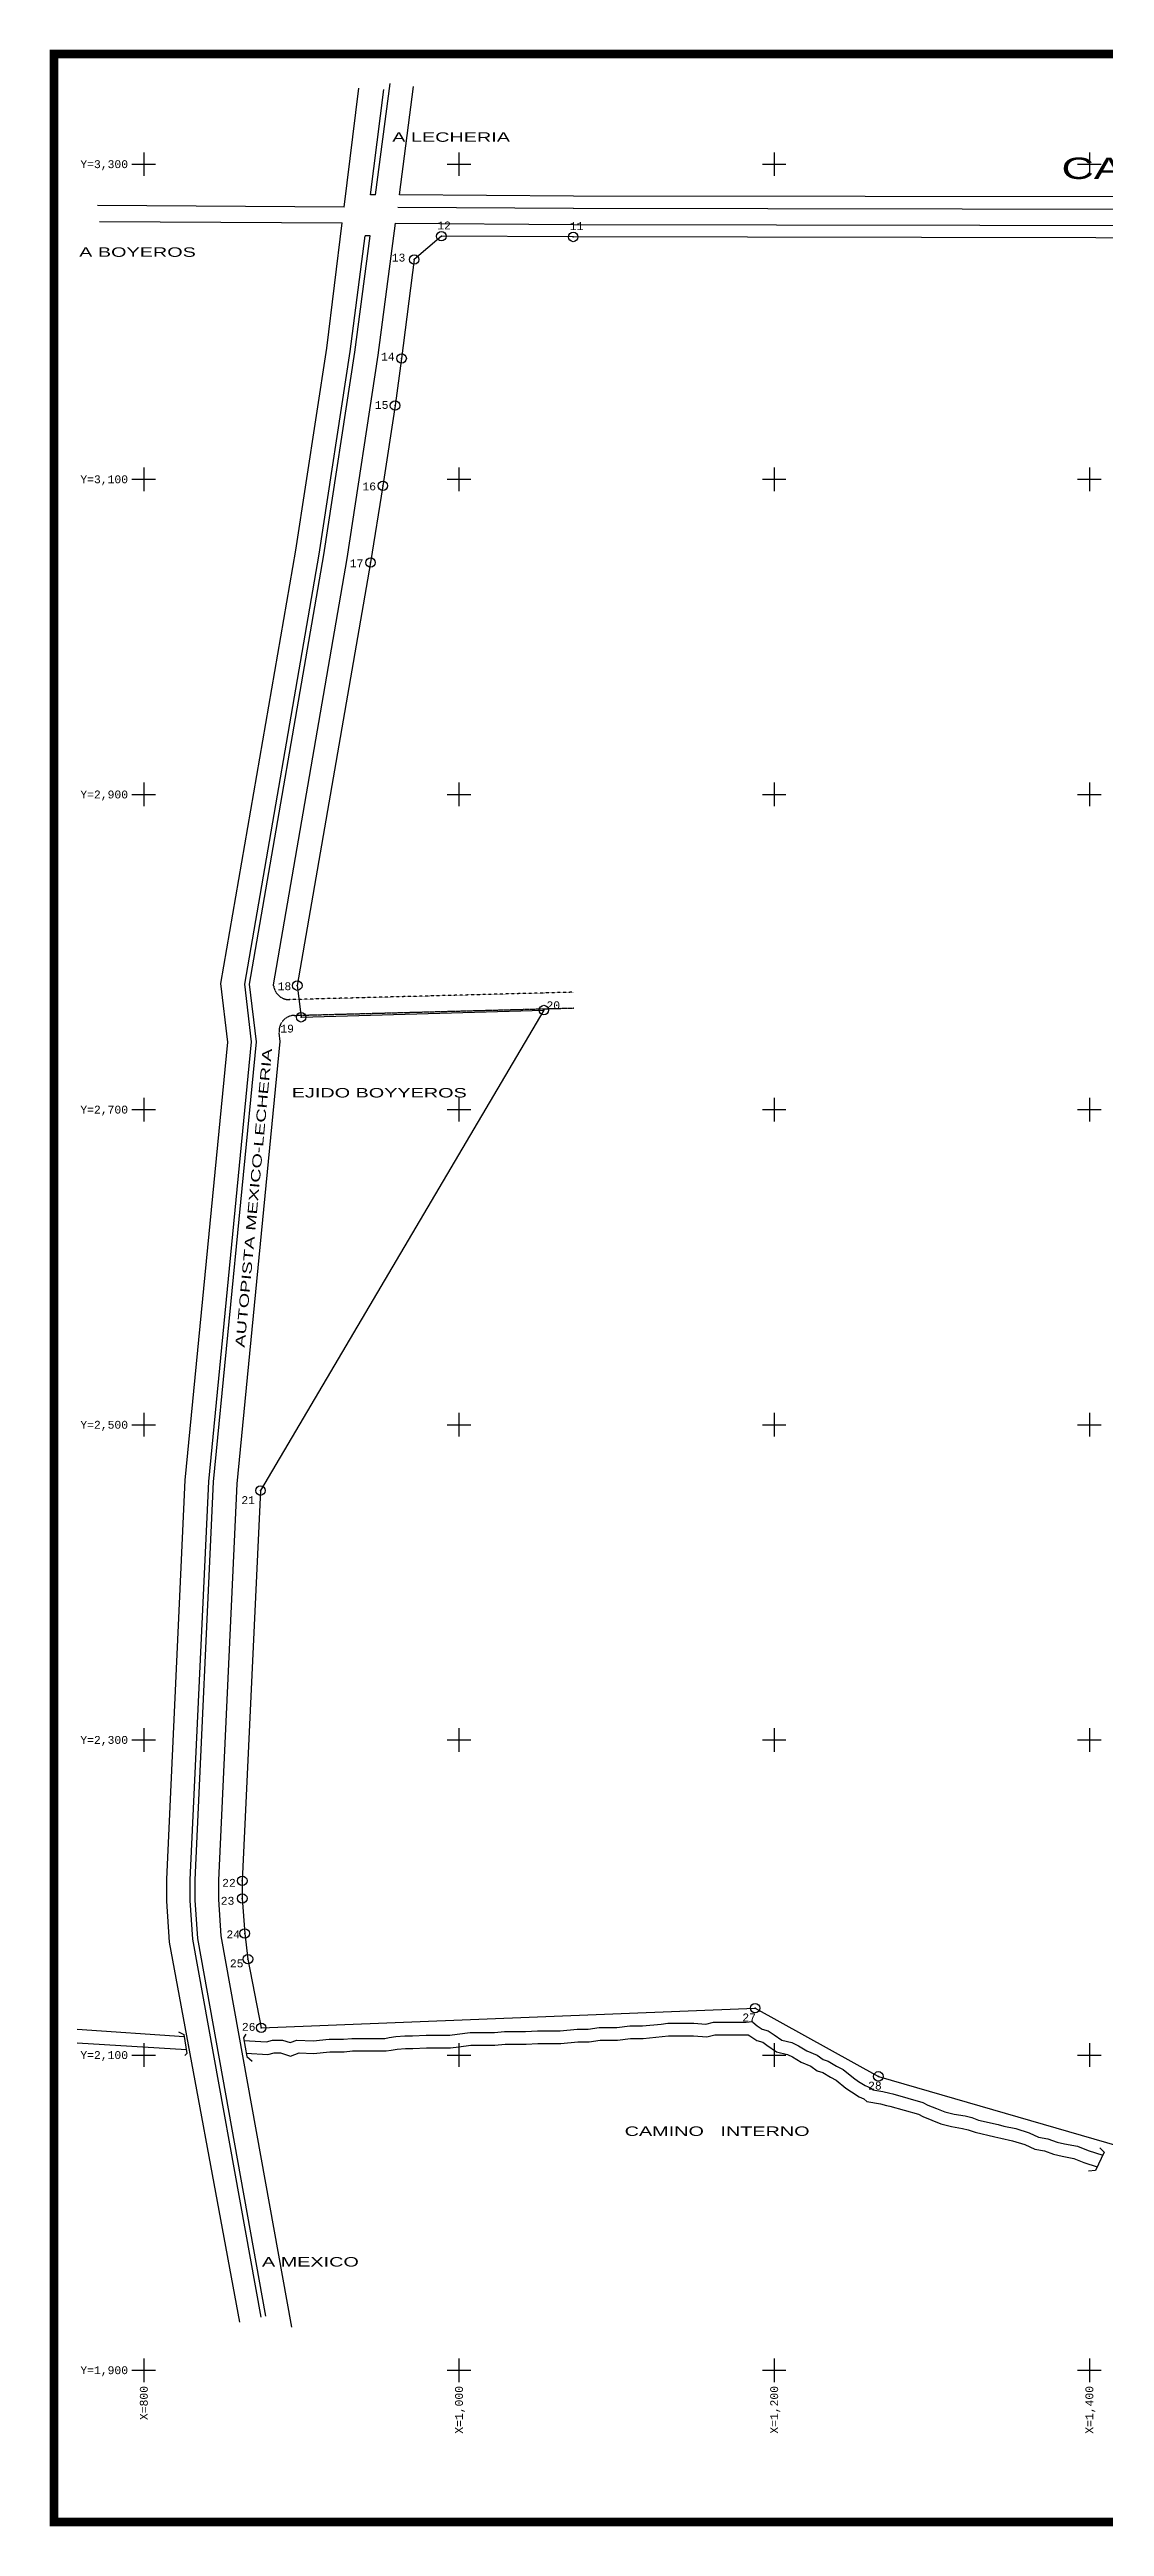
# Model space of a CAD drawing. Header units: millimetres. Extents: x 740 to 5908, y 1492 to 3373.
# Drawn here: x 740 to 1410, y 1801 to 3373 of the extents above; entities that cross this region are included whole.
import ezdxf
from ezdxf.enums import TextEntityAlignment as Align

# ---------------------------------------------------------------- set-up
doc = ezdxf.new("R2010")
doc.units = ezdxf.units.MM
doc.header["$PDMODE"] = 32
doc.header["$PDSIZE"] = 6
doc.linetypes.add('OCULTA1', pattern=[0.15, 0.1, -0.05])
doc.linetypes.add('OCULTA2', pattern=[0.3, 0.2, -0.1])
for name, color, linetype in [('CVL_PUNTO', 7, 'Continuous'), ('CVL_PUNTO_NUM', 7, 'Continuous'), ('CVL_RET', 7, 'Continuous'), ('CVL_RET_TX', 7, 'Continuous')]:
    doc.layers.add(name, color=color, linetype=linetype)
doc.styles.add('MONOTXT4', font='MONOTXT4.shx')
doc.styles.add('TEXTOS', font='arial.ttf', dxfattribs={"width": 1.5})

msp = doc.modelspace()

# ---------------------------------------------------------------- linework, layer by layer
for p, q in [((927.2, 3272.7), (770.7, 3273.8)), ((947, 3280.6), (943.8, 3280.6)), ((1072.6, 3271.8), (961.1, 3272.5)), ((1072.6, 3279.8), (962.2, 3280.5)), ((1846.4, 3270.5), (1072.5, 3271.8)), ((1846.5, 3278.5), (1072.6, 3279.8))]:
    msp.add_line(p, q)
at = {"const_width": 5.5}
msp.add_lwpolyline([(742.9, 1803.6), (742.9, 3370), (2678.9, 3370), (2678.9, 1803.6)], close=True, dxfattribs=at)
msp.add_lwpolyline([(1846.4, 3252.5), (1072.5, 3253.8), (988.8, 3254.3), (971.6, 3239.5), (963.6, 3176.7), (959.4, 3146.8), (951.7, 3095.9), (943.9, 3047.2), (897.4, 2778.7), (899.8, 2758.6), (1053.9, 2763.2), (874, 2458.2), (862.5, 2210.6), (862.5, 2199.4), (864, 2177.2), (866.1, 2160.9), (874.5, 2117.3), (1187.9, 2129.8), (1266.1, 2086.5), (1419, 2042.1)])
at = {"layer": 'CVL_PUNTO', "color": 2}
for p in [(988.8, 3254.3), (988.8, 3254.3), (1072.5, 3253.8), (1072.5, 3253.8), (971.6, 3239.5), (971.6, 3239.5), (963.6, 3176.7), (963.6, 3176.7), (959.4, 3146.8), (959.4, 3146.8), (951.7, 3095.9), (951.7, 3095.9), (943.9, 3047.2), (943.9, 3047.2), (897.4, 2778.7), (897.4, 2778.7), (899.8, 2758.6), (899.8, 2758.6), (1053.9, 2763.2), (1053.9, 2763.2), (874, 2458.2), (874, 2458.2), (862.5, 2210.6), (862.5, 2210.6), (862.5, 2199.4), (862.5, 2199.4), (864, 2177.2), (864, 2177.2), (866.1, 2160.9), (866.1, 2160.9), (1187.9, 2129.8), (1187.9, 2129.8), (874.5, 2117.3), (874.5, 2117.3), (1266.1, 2086.5), (1266.1, 2086.5)]:
    msp.add_point(p, dxfattribs=at)
at = {"layer": 'CVL_RET'}
for p, q in [((962.2, 3280.5), (971.2, 3349.3)), ((943.6, 3254.6), (940.4, 3254.6)), ((948.7, 3178.7), (959.8, 3262.5)), ((929.1, 3049.7), (948.7, 3178.7)), ((882.3, 2779.1), (929.1, 3049.7)), ((882.3, 2778.6), (882.3, 2779.1)), ((859.2, 2462.6), (886.5, 2743.2)), ((886.5, 2743.2), (885.8, 2748.7)), ((847.5, 2210.9), (859.2, 2462.6)), ((847.5, 2198.8), (847.5, 2210.9)), ((849.1, 2175.7), (847.5, 2198.8)), ((894, 1927.4), (849.1, 2175.7))]:
    msp.add_line(p, q, dxfattribs=at)
at = {"layer": 'CVL_RET', "color": 8, "linetype": 'Continuous'}
for p, q in [((800, 3307.5), (800, 3292.5)), ((1000, 3307.5), (1000, 3292.5)), ((1200, 3307.5), (1200, 3292.5)), ((1400, 3307.5), (1400, 3292.5)), ((792.5, 3300), (807.5, 3300)), ((992.5, 3300), (1007.5, 3300)), ((1192.5, 3300), (1207.5, 3300)), ((1392.5, 3300), (1407.5, 3300)), ((792.5, 3100), (807.5, 3100)), ((792.5, 3100), (807.5, 3100)), ((800, 3107.5), (800, 3092.5)), ((800, 3107.5), (800, 3092.5)), ((992.5, 3100), (1007.5, 3100)), ((992.5, 3100), (1007.5, 3100)), ((1000, 3107.5), (1000, 3092.5)), ((1000, 3107.5), (1000, 3092.5)), ((1192.5, 3100), (1207.5, 3100)), ((1192.5, 3100), (1207.5, 3100)), ((1200, 3107.5), (1200, 3092.5)), ((1200, 3107.5), (1200, 3092.5)), ((1392.5, 3100), (1407.5, 3100)), ((1392.5, 3100), (1407.5, 3100)), ((1400, 3107.5), (1400, 3092.5)), ((1400, 3107.5), (1400, 3092.5)), ((792.5, 2900), (807.5, 2900)), ((792.5, 2900), (807.5, 2900)), ((800, 2907.5), (800, 2892.5)), ((800, 2907.5), (800, 2892.5)), ((992.5, 2900), (1007.5, 2900)), ((992.5, 2900), (1007.5, 2900)), ((1000, 2907.5), (1000, 2892.5)), ((1000, 2907.5), (1000, 2892.5)), ((1192.5, 2900), (1207.5, 2900)), ((1192.5, 2900), (1207.5, 2900)), ((1200, 2907.5), (1200, 2892.5)), ((1200, 2907.5), (1200, 2892.5)), ((1392.5, 2900), (1407.5, 2900)), ((1392.5, 2900), (1407.5, 2900)), ((1400, 2907.5), (1400, 2892.5)), ((1400, 2907.5), (1400, 2892.5)), ((800, 2707.5), (800, 2692.5)), ((800, 2707.5), (800, 2692.5)), ((1000, 2707.5), (1000, 2692.5)), ((1000, 2707.5), (1000, 2692.5)), ((1200, 2707.5), (1200, 2692.5)), ((1200, 2707.5), (1200, 2692.5)), ((1400, 2707.5), (1400, 2692.5)), ((1400, 2707.5), (1400, 2692.5)), ((792.5, 2700), (807.5, 2700)), ((792.5, 2700), (807.5, 2700)), ((992.5, 2700), (1007.5, 2700)), ((992.5, 2700), (1007.5, 2700)), ((1192.5, 2700), (1207.5, 2700)), ((1192.5, 2700), (1207.5, 2700)), ((1392.5, 2700), (1407.5, 2700)), ((1392.5, 2700), (1407.5, 2700)), ((792.5, 2500), (807.5, 2500)), ((792.5, 2500), (807.5, 2500)), ((800, 2507.5), (800, 2492.5)), ((800, 2507.5), (800, 2492.5)), ((992.5, 2500), (1007.5, 2500)), ((992.5, 2500), (1007.5, 2500)), ((1000, 2507.5), (1000, 2492.5)), ((1000, 2507.5), (1000, 2492.5)), ((1192.5, 2500), (1207.5, 2500)), ((1192.5, 2500), (1207.5, 2500)), ((1200, 2507.5), (1200, 2492.5)), ((1200, 2507.5), (1200, 2492.5)), ((1392.5, 2500), (1407.5, 2500)), ((1392.5, 2500), (1407.5, 2500)), ((1400, 2507.5), (1400, 2492.5)), ((1400, 2507.5), (1400, 2492.5)), ((792.5, 2300), (807.5, 2300)), ((792.5, 2300), (807.5, 2300)), ((800, 2307.5), (800, 2292.5)), ((800, 2307.5), (800, 2292.5)), ((992.5, 2300), (1007.5, 2300)), ((992.5, 2300), (1007.5, 2300)), ((1000, 2307.5), (1000, 2292.5)), ((1000, 2307.5), (1000, 2292.5)), ((1192.5, 2300), (1207.5, 2300)), ((1192.5, 2300), (1207.5, 2300)), ((1200, 2307.5), (1200, 2292.5)), ((1200, 2307.5), (1200, 2292.5)), ((1392.5, 2300), (1407.5, 2300)), ((1392.5, 2300), (1407.5, 2300)), ((1400, 2307.5), (1400, 2292.5)), ((1400, 2307.5), (1400, 2292.5)), ((800, 2107.5), (800, 2092.5)), ((800, 2107.5), (800, 2092.5)), ((1000, 2107.5), (1000, 2092.5)), ((1000, 2107.5), (1000, 2092.5)), ((1200, 2107.5), (1200, 2092.5)), ((1200, 2107.5), (1200, 2092.5)), ((1400, 2107.5), (1400, 2092.5)), ((1400, 2107.5), (1400, 2092.5)), ((792.5, 2100), (807.5, 2100)), ((792.5, 2100), (807.5, 2100)), ((992.5, 2100), (1007.5, 2100)), ((992.5, 2100), (1007.5, 2100)), ((1192.5, 2100), (1207.5, 2100)), ((1192.5, 2100), (1207.5, 2100)), ((1392.5, 2100), (1407.5, 2100)), ((1392.5, 2100), (1407.5, 2100)), ((800, 1907.5), (800, 1892.5)), ((800, 1907.5), (800, 1892.5)), ((1000, 1907.5), (1000, 1892.5)), ((1000, 1907.5), (1000, 1892.5)), ((1200, 1907.5), (1200, 1892.5)), ((1200, 1907.5), (1200, 1892.5)), ((1400, 1907.5), (1400, 1892.5)), ((1400, 1907.5), (1400, 1892.5)), ((792.5, 1900), (807.5, 1900)), ((792.5, 1900), (807.5, 1900)), ((992.5, 1900), (1007.5, 1900)), ((992.5, 1900), (1007.5, 1900)), ((1192.5, 1900), (1207.5, 1900)), ((1192.5, 1900), (1207.5, 1900)), ((1392.5, 1900), (1407.5, 1900)), ((1392.5, 1900), (1407.5, 1900))]:
    msp.add_line(p, q, dxfattribs=at)
at = {"layer": 'CVL_RET', "linetype": 'OCULTA1'}
msp.add_line((1072.7, 2774.5), (892.5, 2769.8), dxfattribs=at)
at = {"layer": 'CVL_RET', "linetype": 'OCULTA2'}
msp.add_line((895.5, 2759.8), (1072.9, 2764.5), dxfattribs=at)
at = {"layer": 'CVL_RET'}
for points in [[(927.2, 3272.7), (936.5, 3348.3)], [(947, 3280.6), (956.3, 3351.3)], [(943.8, 3280.6), (952.4, 3347.3)], [(771.9, 3263.7), (925.9, 3262.8)], [(861, 1930.5), (816.3, 2171.7), (814.5, 2197.7), (814.5, 2211.7), (826.3, 2464.9), (853.3, 2742.9), (848.9, 2780.1), (896.5, 3055), (916.1, 3183.3), (925.9, 3262.8)], [(874.4, 1933.6), (831.2, 2173.5), (829.5, 2198.2), (829.5, 2211.3), (841.3, 2463.9), (868.4, 2743), (864.1, 2779.6), (911.3, 3052.6), (930.9, 3181.2), (940.4, 3254.6)], [(877.5, 1934.4), (834.2, 2173.9), (832.5, 2198.3), (832.5, 2211.3), (844.3, 2463.7), (871.4, 2743.1), (867.1, 2779.6), (914.3, 3052.1), (933.9, 3180.8), (943.6, 3254.6)], [(757.8, 2116.4), (825.5, 2111.7)], [(757.8, 2107.7), (827, 2103.6)], [(822.1, 2114.8), (825.3, 2113), (827.4, 2101.1), (826.1, 2099.8)], [(864.8, 2113.2), (863.2, 2110.9), (865.3, 2099), (868.8, 2096.1)], [(863.5, 2109.3), (877.9, 2108.5), (881.7, 2109.5), (888.1, 2109.5), (892.9, 2107.9), (897.2, 2109.5), (907.4, 2109), (917.6, 2110.1), (926.7, 2110.1), (932, 2110.6), (939.5, 2110.6), (943.8, 2110.6), (948.6, 2110.6), (952.9, 2110.6), (955.6, 2111.1), (959.9, 2111.7), (965.7, 2112.2), (970.6, 2112.2), (979.1, 2112.7), (987.7, 2112.7), (994.1, 2112.7), (998.9, 2113.3), (1007, 2114.3), (1011.2, 2114.3), (1016.6, 2114.3), (1022.5, 2114.3), (1028.9, 2114.9), (1034.8, 2114.9), (1042.3, 2114.9), (1049.8, 2115.4), (1054.6, 2115.4), (1059.4, 2115.4), (1064.3, 2115.4), (1075, 2116.5), (1077.6, 2116.5), (1081.9, 2116.5), (1088.9, 2117.5), (1094.2, 2117.5), (1097.4, 2117.5), (1100.1, 2117.5), (1108.4, 2118.6), (1116.4, 2118.6), (1128.2, 2119.7), (1132.5, 2120.2), (1140, 2120.2), (1149.1, 2120.2), (1156.6, 2119.7), (1161.4, 2120.8), (1168.3, 2120.8), (1172.1, 2120.8), (1175.3, 2120.8), (1178, 2120.8), (1182.3, 2120.8), (1186, 2121.3), (1186.5, 2120.8), (1189.2, 2118.6), (1192.4, 2116.5), (1196.2, 2115.4), (1199.9, 2112.8), (1204.8, 2109.5), (1211.2, 2107.9), (1215.5, 2105.8), (1220.8, 2102.6), (1227.2, 2099.9), (1231, 2097.2), (1234.2, 2096.2), (1239.6, 2093), (1243.8, 2090.8), (1250.3, 2085.5), (1253.5, 2083.3), (1257.8, 2080.7), (1261.5, 2079.1), (1262.6, 2078), (1269, 2076.9), (1273.3, 2075.9), (1275.4, 2075.3), (1294.4, 2069.9), (1297.6, 2068.3), (1303, 2066.2), (1308.3, 2064), (1314.2, 2062.4), (1321.2, 2061.4), (1325.5, 2060.3), (1329.7, 2058.7), (1342.1, 2056), (1345.8, 2054.9), (1353.3, 2053.3), (1361.9, 2050.7), (1367.7, 2048), (1373.6, 2046.9), (1379.5, 2044.8), (1384.3, 2043.7), (1392.4, 2042.1), (1399.3, 2039.4), (1408.5, 2036.4)], [(864.9, 2101.2), (878.8, 2100.4), (882.8, 2101.5), (886.8, 2101.5), (893.1, 2099.4), (898.5, 2101.4), (907.6, 2101), (918, 2102.1), (927.1, 2102.1), (932.4, 2102.6), (939.5, 2102.6), (943.8, 2102.6), (948.6, 2102.6), (953.7, 2102.6), (956.9, 2103.2), (960.7, 2103.7), (966.1, 2104.2), (970.8, 2104.2), (979.4, 2104.7), (987.7, 2104.7), (994.6, 2104.7), (999.9, 2105.3), (1007.5, 2106.3), (1011.2, 2106.3), (1016.6, 2106.3), (1022.8, 2106.3), (1029.2, 2106.9), (1034.8, 2106.9), (1042.6, 2106.9), (1050.1, 2107.4), (1054.6, 2107.4), (1059.4, 2107.4), (1064.7, 2107.4), (1075.4, 2108.5), (1077.6, 2108.5), (1082.5, 2108.5), (1089.5, 2109.5), (1094.2, 2109.5), (1097.4, 2109.5), (1100.6, 2109.5), (1108.9, 2110.6), (1116.8, 2110.6), (1129, 2111.8), (1133, 2112.2), (1140, 2112.2), (1148.8, 2112.2), (1157.2, 2111.6), (1162.3, 2112.8), (1168.3, 2112.8), (1172.1, 2112.8), (1175.3, 2112.8), (1178, 2112.8), (1182.8, 2112.8), (1183.6, 2112.9), (1184.5, 2112.2), (1189, 2109.2), (1192.7, 2108.1), (1195.4, 2106.2), (1201.5, 2102.1), (1208.4, 2100.4), (1211.6, 2098.8), (1217.2, 2095.4), (1223.3, 2092.9), (1227.3, 2090), (1230.8, 2088.9), (1235.7, 2086), (1239.4, 2084.1), (1245.5, 2079.1), (1249.1, 2076.6), (1254, 2073.6), (1256.9, 2072.3), (1258.7, 2070.5), (1267.4, 2069.1), (1271.3, 2068.1), (1273.4, 2067.6), (1291.5, 2062.4), (1294.3, 2061), (1300, 2058.7), (1305.8, 2056.4), (1312.5, 2054.6), (1319.6, 2053.5), (1323.1, 2052.6), (1327.5, 2051), (1340.1, 2048.2), (1343.9, 2047.2), (1351.3, 2045.6), (1359, 2043.2), (1365.3, 2040.3), (1371.5, 2039.2), (1377.3, 2037.1), (1382.7, 2035.9), (1390.1, 2034.4), (1396.6, 2031.9), (1405, 2029.1)], [(1406.7, 2041.2), (1409.5, 2038.4), (1403.8, 2026.7), (1399.4, 2026.3)]]:
    msp.add_lwpolyline(points, dxfattribs=at)
msp.add_lwpolyline([(959.8, 3262.5), (1072.5, 3261.8), (1846.4, 3260.5), (2246.4, 3256.3, -0.411151), (2256.3, 3246.3), (2256.3, 3191.9), (2264.9, 3093, 0.224525), (2315.5, 3016.3)], format="xyb", dxfattribs=at)
at = {"layer": 'CVL_RET', "linetype": 'OCULTA2'}
for centre, start, end in [((892.3, 2779.8), 186.6979, 271.5046), ((895.8, 2749.8), 91.5046, 186.6979)]:
    msp.add_arc(centre, 10, start, end, dxfattribs=at)

# ---------------------------------------------------------------- texts
at = {"layer": 'CVL_PUNTO_NUM', "color": 2, "style": 'MONOTXT4'}
for s, p in [('12', (986.2, 3258.6)), ('11', (1070.3, 3258.2)), ('13', (957.3, 3238.2)), ('14', (950.5, 3175.4)), ('15', (946.6, 3144.7)), ('16', (938.7, 3093)), ('17', (930.7, 3044.2)), ('18', (884.9, 2775.8)), ('20', (1055.5, 2763.7)), ('19', (886.6, 2748.9)), ('21', (861.9, 2449.7)), ('22', (849.7, 2206.8)), ('23', (848.8, 2195.4)), ('24', (852.4, 2174.1)), ('25', (854.6, 2155.7)), ('27', (1179.8, 2121.4)), ('26', (862.2, 2115.4)), ('28', (1259.6, 2078.1))]:
    msp.add_text(s, height=5, dxfattribs=at).set_placement(p)
at = {"layer": 'CVL_RET', "style": 'TEXTOS', "width": 1.5}
for s, p in [('A LECHERIA', (995, 3317.2)), ('A BOYEROS', (796, 3244.2)), ('EJIDO BOYYEROS', (949.4, 2710.7)), ('CAMINO   INTERNO', (1163.8, 2051.7)), ('A MEXICO', (905.7, 1968.8))]:
    msp.add_text(s, height=6, dxfattribs=at).set_placement(p, align=Align.MIDDLE)
msp.add_text('CARRETERA BOYEROS', height=13.578, dxfattribs=at).set_placement((1382.3, 3290.6), (1706.4, 3290.6), align=Align.ALIGNED)
msp.add_text('AUTOPISTA MEXICO-LECHERIA', height=5.973, rotation=84.7295, dxfattribs=at).set_placement((863.9, 2548.8), (881.4, 2738.6), align=Align.ALIGNED)
at = {"layer": 'CVL_RET_TX', "color": 2, "style": 'MONOTXT4'}
for s, p in [('Y=3,300', (790, 3300)), ('Y=3,100', (790, 3100)), ('Y=2,900', (790, 2900)), ('Y=2,700', (790, 2700)), ('Y=2,500', (790, 2500)), ('Y=2,300', (790, 2300)), ('Y=2,100', (790, 2100)), ('Y=1,900', (790, 1900))]:
    msp.add_text(s, height=5, dxfattribs=at).set_placement(p, align=Align.MIDDLE_RIGHT)
for s, p in [('X=800', (800, 1890)), ('X=1,000', (1000, 1890)), ('X=1,200', (1200, 1890)), ('X=1,400', (1400, 1890))]:
    msp.add_text(s, height=5, rotation=90, dxfattribs=at).set_placement(p, align=Align.MIDDLE_RIGHT)

doc.saveas('drawing.dxf')
